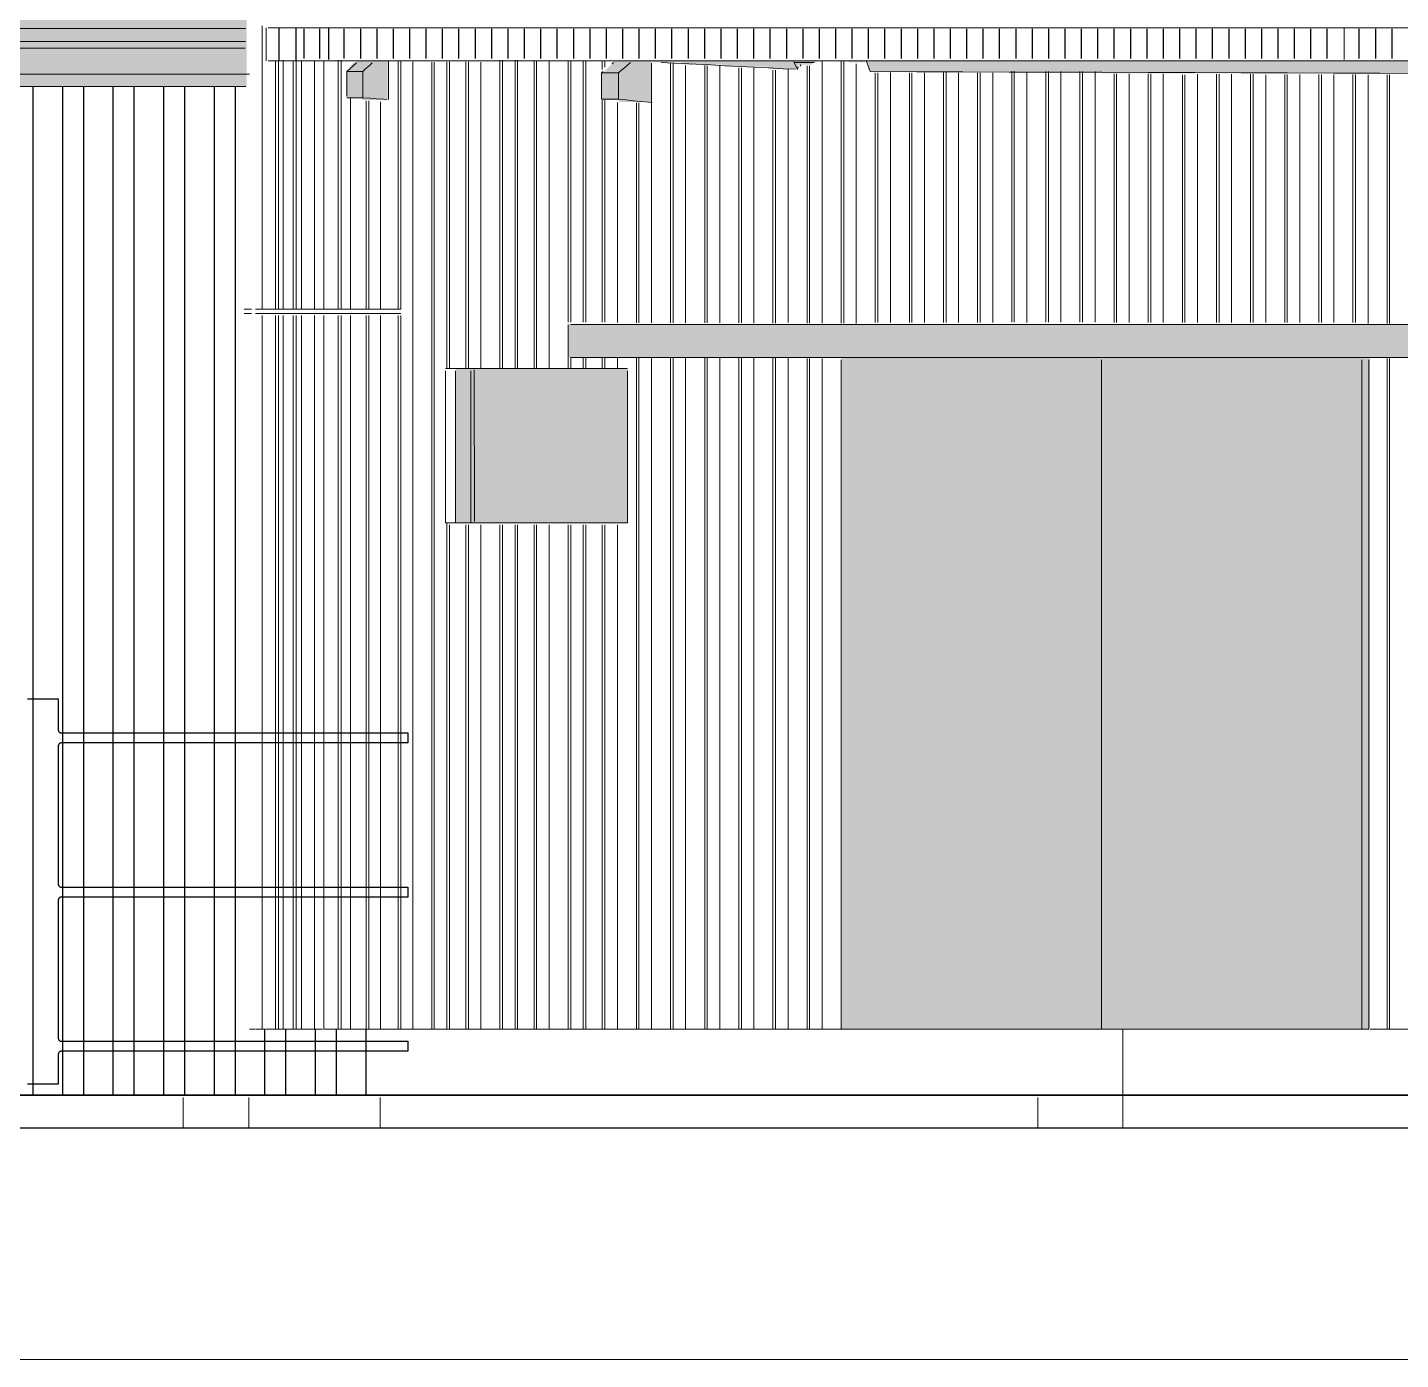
# Model space of a CAD drawing. Header units: millimetres. Extents: x 0 to 84100, y 0 to 59400.
# Drawn here: x 17048 to 23284, y 29193 to 35242 of the extents above; entities that cross this region are included whole.
import ezdxf

# ---------------------------------------------------------------- set-up
doc = ezdxf.new("R2010")
doc.units = ezdxf.units.MM
for name, color, linetype, lineweight in [('01_切断（構造・壁）', 7, 'Continuous', 35), ('09_立面の外形', 7, 'Continuous', 30), ('10_見えがかり', 7, 'Continuous', 13), ('12_見えがかり（ガラス）', 5, 'Continuous', 9), ('50_寸法', 3, 'Continuous', 9)]:
    doc.layers.add(name, color=color, linetype=linetype, lineweight=lineweight)

msp = doc.modelspace()

# ---------------------------------------------------------------- hatches: boundary and pattern name
at = {"layer": '10_見えがかり', "true_color": 0xe9dcc4}
for points in [[(18029.3, 35303.1), (18044.3, 35288.1), (18044.3, 35228.1), (18039.3, 35233.1), (12049.3, 35233.1), (12029.3, 35233.1), (12019.3, 35243.1), (12009.3, 35243.1), (12004.3, 35248.1), (12004.3, 35258.1), (12014.3, 35268.1), (12014.3, 35298.1), (12029.3, 35313.1), (18009.3, 35313.1), (18019.3, 35303.1)], [(18684.3, 35088.1), (18684.3, 34918.1), (18679.3, 34913.1), (18569.3, 34913.1), (18559.3, 34923.1), (18499.3, 34923.1), (18494.3, 34928.1), (18494.3, 35038.1), (18514.3, 35058.1), (18514.3, 35068.1), (18529.3, 35083.1), (18539.3, 35083.1), (18549.3, 35093.1), (18679.3, 35093.1)], [(19829.3, 35083.1), (19879.3, 35083.1), (19884.3, 35078.1), (19884.3, 34908.1), (19879.3, 34903.1), (19739.3, 34903.1), (19729.3, 34913.1), (19659.3, 34913.1), (19654.3, 34918.1), (19654.3, 35038.1), (19659.3, 35043.1), (19669.3, 35043.1), (19719.3, 35093.1), (19819.3, 35093.1)], [(20619.3, 35083.1), (20609.3, 35073.1), (20569.3, 35073.1), (20564.3, 35068.1), (20559.3, 35063.1), (20554.3, 35068.1), (20554.3, 35078.1), (20549.3, 35083.1), (20539.3, 35083.1), (20534.3, 35088.1), (20539.3, 35093.1), (20629.3, 35093.1), (20634.3, 35088.1), (20629.3, 35083.1)], [(20849.3, 35083.1), (20779.3, 35083.1), (20774.3, 35088.1), (20779.3, 35093.1), (20849.3, 35093.1), (20854.3, 35088.1)], [(24324.3, 33888.1), (24324.3, 33748.1), (24319.3, 33743.1), (19509.3, 33743.1), (19504.3, 33748.1), (19504.3, 33888.1), (19509.3, 33893.1), (24319.3, 33893.1)], [(21924.3, 33738.1), (21924.3, 30698.1), (21919.3, 30693.1), (20749.3, 30693.1), (20744.3, 30698.1), (20744.3, 33738.1), (20749.3, 33743.1), (21919.3, 33743.1)], [(23144.3, 33738.1), (23144.3, 30698.1), (23139.3, 30693.1), (21929.3, 30693.1), (21924.3, 30698.1), (21924.3, 33738.1), (21929.3, 33743.1), (23139.3, 33743.1)]]:
    msp.add_hatch(color=8, dxfattribs=at).paths.add_polyline_path(points)
at = {"layer": '10_見えがかり', "true_color": 0xbdbdbd}
for points in [[(20539.3, 35083.1), (20549.3, 35083.1), (20554.3, 35078.1), (20544.3, 35068.1), (20544.3, 35058.1), (20539.3, 35053.1), (20419.3, 35053.1), (20409.3, 35063.1), (20219.3, 35063.1), (20209.3, 35073.1), (20029.3, 35073.1), (20019.3, 35083.1), (19829.3, 35083.1), (19824.3, 35088.1), (19829.3, 35093.1), (20529.3, 35093.1)], [(23404.3, 35078.1), (23404.3, 35038.1), (23399.3, 35033.1), (21929.3, 35033.1), (21919.3, 35043.1), (20879.3, 35043.1), (20864.3, 35058.1), (20864.3, 35078.1), (20854.3, 35088.1), (20859.3, 35093.1), (23389.3, 35093.1)]]:
    msp.add_hatch(color=8, dxfattribs=at).paths.add_polyline_path(points)
at = {"layer": '12_見えがかり（ガラス）', "true_color": 0xdce9f2}
for points in [[(18044.3, 35228.1), (18044.3, 34978.1), (18039.3, 34973.1), (12769.3, 34973.1), (12759.3, 34983.1), (12749.3, 34983.1), (12739.3, 34993.1), (12729.3, 34993.1), (12719.3, 35003.1), (12709.3, 35003.1), (12689.3, 35023.1), (12679.3, 35023.1), (12669.3, 35033.1), (12659.3, 35033.1), (12649.3, 35043.1), (12639.3, 35043.1), (12629.3, 35053.1), (12619.3, 35053.1), (12609.3, 35063.1), (12599.3, 35063.1), (12589.3, 35073.1), (12579.3, 35073.1), (12569.3, 35083.1), (12559.3, 35083.1), (12549.3, 35093.1), (12539.3, 35093.1), (12529.3, 35103.1), (12519.3, 35103.1), (12509.3, 35113.1), (12499.3, 35113.1), (12489.3, 35123.1), (12329.3, 35123.1), (12324.3, 35118.1), (12324.3, 34988.1), (12319.3, 34983.1), (12309.3, 34983.1), (12289.3, 35003.1), (12279.3, 35003.1), (12269.3, 35013.1), (12259.3, 35013.1), (12239.3, 35033.1), (12229.3, 35033.1), (12219.3, 35043.1), (12209.3, 35043.1), (12199.3, 35053.1), (12189.3, 35053.1), (12169.3, 35073.1), (12159.3, 35073.1), (12149.3, 35083.1), (12139.3, 35083.1), (12119.3, 35103.1), (12109.3, 35103.1), (12099.3, 35113.1), (12089.3, 35113.1), (12069.3, 35133.1), (12059.3, 35133.1), (12049.3, 35143.1), (12039.3, 35143.1), (12029.3, 35153.1), (12019.3, 35153.1), (11999.3, 35173.1), (11989.3, 35173.1), (11984.3, 35178.1), (11984.3, 35228.1), (11989.3, 35233.1), (18039.3, 35233.1)], [(19769.3, 33693.1), (19774.3, 33688.1), (19774.3, 32998.1), (19769.3, 32993.1), (18999.3, 32993.1), (18994.3, 32998.1), (18994.3, 33688.1), (18999.3, 33693.1)]]:
    msp.add_hatch(color=8, dxfattribs=at).paths.add_polyline_path(points)

# ---------------------------------------------------------------- linework, layer by layer
at = {"layer": '01_切断（構造・壁）'}
msp.add_lwpolyline([(3834.3, 30393.1), (76265.7, 30393.1)], dxfattribs=at)
at = {"layer": '09_立面の外形'}
msp.add_lwpolyline([(69291.9, 30243.1), (12572.3, 30243.1)], dxfattribs=at)
at = {"layer": '09b_立面_大和張り'}
for points in [[(18304.7, 35101.1), (18304.7, 35235.1)], [(18375.6, 35101.1), (18375.6, 35235.1)], [(18487, 35101.1), (18487, 35235.1)], [(18561.4, 35101.1), (18561.4, 35235.1)], [(18635.8, 35101.1), (18635.8, 35235.1)], [(18710.2, 35101.1), (18710.2, 35235.1)], [(18784.6, 35101.1), (18784.6, 35235.1)], [(18859, 35101.1), (18859, 35235.1)], [(18933.4, 35101.1), (18933.4, 35235.1)], [(19007.8, 35101.1), (19007.8, 35235.1)], [(19082.2, 35101.1), (19082.2, 35235.1)], [(19156.6, 35101.1), (19156.6, 35235.1)], [(19231, 35101.1), (19231, 35235.1)], [(19305.4, 35101.1), (19305.4, 35235.1)], [(19379.8, 35101.1), (19379.8, 35235.1)], [(19454.3, 35101.1), (19454.3, 35235.1)], [(19528.7, 35101.1), (19528.7, 35235.1)], [(19603.1, 35101.1), (19603.1, 35235.1)], [(19677.5, 35101.1), (19677.5, 35235.1)], [(19751.9, 35101.1), (19751.9, 35235.1)], [(19826.3, 35101.1), (19826.3, 35235.1)], [(19900.7, 35101.1), (19900.7, 35235.1)], [(19975.1, 35101.1), (19975.1, 35235.1)], [(20049.5, 35101.1), (20049.5, 35235.1)], [(20123.9, 35101.1), (20123.9, 35235.1)], [(20198.3, 35101.1), (20198.3, 35235.1)], [(20272.7, 35101.1), (20272.7, 35235.1)], [(20347.1, 35101.1), (20347.1, 35235.1)], [(20421.5, 35101.1), (20421.5, 35235.1)], [(20495.9, 35101.1), (20495.9, 35235.1)], [(20570.3, 35101.1), (20570.3, 35235.1)], [(20644.7, 35101.1), (20644.7, 35235.1)], [(20719.1, 35101.1), (20719.1, 35235.1)], [(20793.5, 35101.1), (20793.5, 35235.1)], [(20867.9, 35101.1), (20867.9, 35235.1)], [(20942.3, 35101.1), (20942.3, 35235.1)], [(21016.7, 35101.1), (21016.7, 35235.1)], [(21091.1, 35101.1), (21091.1, 35235.1)], [(21165.5, 35101.1), (21165.5, 35235.1)], [(21239.9, 35101.1), (21239.9, 35235.1)], [(21314.3, 35101.1), (21314.3, 35235.1)], [(21388.7, 35101.1), (21388.7, 35235.1)], [(21463.1, 35101.1), (21463.1, 35235.1)], [(21537.5, 35101.1), (21537.5, 35235.1)], [(21611.9, 35101.1), (21611.9, 35235.1)], [(21686.3, 35101.1), (21686.3, 35235.1)], [(21760.7, 35101.1), (21760.7, 35235.1)], [(21835.1, 35101.1), (21835.1, 35235.1)], [(21909.5, 35101.1), (21909.5, 35235.1)], [(21983.9, 35101.1), (21983.9, 35235.1)], [(22058.3, 35101.1), (22058.3, 35235.1)], [(22132.8, 35101.1), (22132.8, 35235.1)], [(22207.2, 35101.1), (22207.2, 35235.1)], [(22281.6, 35101.1), (22281.6, 35235.1)], [(22356, 35101.1), (22356, 35235.1)], [(22430.4, 35101.1), (22430.4, 35235.1)], [(22504.8, 35101.1), (22504.8, 35235.1)], [(22579.2, 35101.1), (22579.2, 35235.1)], [(22653.6, 35101.1), (22653.6, 35235.1)], [(22728, 35101.1), (22728, 35235.1)], [(22802.4, 35101.1), (22802.4, 35235.1)], [(22876.8, 35101.1), (22876.8, 35235.1)], [(22951.2, 35101.1), (22951.2, 35235.1)], [(23096.1, 35101.1), (23096.1, 35235.1)], [(23171.2, 35101.1), (23171.2, 35235.1)], [(23246.2, 35101.1), (23246.2, 35235.1)]]:
    msp.add_lwpolyline(points, dxfattribs=at)
at = {"layer": '10_見えがかり'}
for points in [[(18113.7, 33963.1), (18113.7, 35248.9)], [(18131.9, 35240.3), (18131.9, 35215.3)], [(18131.9, 35240.3), (18131.9, 35227.8)], [(18189.5, 35240.3), (18141.5, 35240.3)], [(18189.5, 35240.3), (18198.1, 35240.3)], [(18189.5, 35240.3), (18189.5, 35215.3)], [(18189.5, 35240.3), (18189.5, 35227.8)], [(18266.4, 35240.3), (18190.6, 35240.3)], [(18199, 35240.3), (18190.6, 35240.3)], [(18190.6, 35240.3), (18190.6, 35227.8)], [(18266.4, 35240.3), (18274.8, 35240.3)], [(18266.4, 35240.3), (18266.4, 35227.8)], [(18414.9, 35240.3), (18268.2, 35240.3)], [(18276.2, 35240.3), (18268.2, 35240.3)], [(18268.2, 35240.3), (18268.2, 35227.8)], [(18274.8, 35240.3), (18283.1, 35240.3)], [(18276.2, 35240.3), (18284.3, 35240.3)], [(18414.9, 35240.3), (18423, 35240.3)], [(18414.9, 35240.3), (18414.9, 35227.8)], [(23027.5, 35240.1), (18416.3, 35240.3)], [(18424.1, 35240.3), (18416.3, 35240.3)], [(18416.3, 35240.3), (18416.3, 35215.3)], [(18416.3, 35240.3), (18416.3, 35227.8)], [(18424.1, 35240.3), (18432, 35240.3)], [(23027.5, 35240.1), (23035.3, 35240.1)], [(23027.5, 35240.1), (23027.5, 35215.1)], [(23027.5, 35240.1), (23027.5, 35227.6)], [(23528, 35240.3), (23027.7, 35240.1)], [(23035.5, 35240.1), (23027.7, 35240.1)], [(23027.7, 35240.1), (23027.7, 35215.1)], [(23027.7, 35240.1), (23027.7, 35227.6)], [(23035.3, 35240.1), (23043.2, 35240.1)], [(23035.5, 35240.1), (23043.3, 35240.1)], [(18131.9, 35215.3), (18131.9, 35227.8)], [(18131.9, 35202.8), (18131.9, 35215.3)], [(18131.9, 35190.3), (18131.9, 35202.8)], [(18131.9, 35177.8), (18131.9, 35190.3)], [(18131.9, 35165.3), (18131.9, 35177.8)], [(18189.5, 35215.3), (18189.5, 35227.8)], [(18189.5, 35202.8), (18189.5, 35215.3)], [(18189.5, 35190.3), (18189.5, 35202.8)], [(18189.5, 35177.8), (18189.5, 35190.3)], [(18189.5, 35165.3), (18189.5, 35177.8)], [(18190.6, 35215.3), (18190.6, 35227.8)], [(18190.6, 35202.8), (18190.6, 35215.3)], [(18190.6, 35190.3), (18190.6, 35202.8)], [(18190.6, 35177.8), (18190.6, 35190.3)], [(18190.6, 35165.3), (18190.6, 35177.8)], [(18266.4, 35215.3), (18266.4, 35227.8)], [(18266.4, 35202.8), (18266.4, 35215.3)], [(18266.4, 35190.3), (18266.4, 35202.8)], [(18266.4, 35177.8), (18266.4, 35190.3)], [(18266.4, 35165.3), (18266.4, 35177.8)], [(18268.2, 35215.3), (18268.2, 35227.8)], [(18268.2, 35202.8), (18268.2, 35215.3)], [(18268.2, 35190.3), (18268.2, 35202.8)], [(18268.2, 35177.8), (18268.2, 35190.3)], [(18268.2, 35165.3), (18268.2, 35177.8)], [(18414.9, 35215.3), (18414.9, 35227.8)], [(18414.9, 35202.8), (18414.9, 35215.3)], [(18414.9, 35190.3), (18414.9, 35202.8)], [(18414.9, 35177.8), (18414.9, 35190.3)], [(18414.9, 35165.3), (18414.9, 35177.8)], [(18416.3, 35215.3), (18416.3, 35227.8)], [(18416.3, 35202.8), (18416.3, 35215.3)], [(18416.3, 35190.3), (18416.3, 35202.8)], [(18416.3, 35177.8), (18416.3, 35190.3)], [(18416.3, 35165.3), (18416.3, 35177.8)], [(23027.5, 35215.1), (23027.5, 35227.6)], [(23027.5, 35202.6), (23027.5, 35215.1)], [(23027.5, 35190.1), (23027.5, 35202.6)], [(23027.5, 35177.6), (23027.5, 35190.1)], [(23027.5, 35165.1), (23027.5, 35177.6)], [(23027.7, 35215.1), (23027.7, 35227.6)], [(23027.7, 35202.6), (23027.7, 35215.1)], [(23027.7, 35190.1), (23027.7, 35202.6)], [(23027.7, 35177.6), (23027.7, 35190.1)], [(23027.7, 35165.1), (23027.7, 35177.6)], [(18131.9, 35152.8), (18131.9, 35165.3)], [(18131.9, 35140.3), (18131.9, 35152.8)], [(18131.9, 35127.8), (18131.9, 35140.3)], [(18131.9, 35115.3), (18131.9, 35127.8)], [(18131.9, 35102.8), (18131.9, 35115.3)], [(18189.5, 35152.8), (18189.5, 35165.3)], [(18189.5, 35140.3), (18189.5, 35152.8)], [(18189.5, 35127.8), (18189.5, 35140.3)], [(18189.5, 35115.3), (18189.5, 35127.8)], [(18189.5, 35102.8), (18189.5, 35115.3)], [(18190.6, 35152.8), (18190.6, 35165.3)], [(18190.6, 35140.3), (18190.6, 35152.8)], [(18190.6, 35127.8), (18190.6, 35140.3)], [(18190.6, 35115.3), (18190.6, 35127.8)], [(18190.6, 35102.8), (18190.6, 35115.3)], [(18266.4, 35152.8), (18266.4, 35165.3)], [(18266.4, 35140.3), (18266.4, 35152.8)], [(18266.4, 35127.8), (18266.4, 35140.3)], [(18266.4, 35115.3), (18266.4, 35127.8)], [(18266.4, 35102.8), (18266.4, 35115.3)], [(18268.2, 35152.8), (18268.2, 35165.3)], [(18268.2, 35140.3), (18268.2, 35152.8)], [(18268.2, 35127.8), (18268.2, 35140.3)], [(18268.2, 35115.3), (18268.2, 35127.8)], [(18268.2, 35102.8), (18268.2, 35115.3)], [(18414.9, 35152.8), (18414.9, 35165.3)], [(18414.9, 35140.3), (18414.9, 35152.8)], [(18414.9, 35127.8), (18414.9, 35140.3)], [(18414.9, 35115.3), (18414.9, 35127.8)], [(18414.9, 35102.8), (18414.9, 35115.3)], [(18416.3, 35152.8), (18416.3, 35165.3)], [(18416.3, 35140.3), (18416.3, 35152.8)], [(18416.3, 35127.8), (18416.3, 35140.3)], [(18416.3, 35115.3), (18416.3, 35127.8)], [(18416.3, 35102.8), (18416.3, 35115.3)], [(23027.5, 35152.6), (23027.5, 35165.1)], [(23027.5, 35140.1), (23027.5, 35152.6)], [(23027.5, 35127.6), (23027.5, 35140.1)], [(23027.5, 35115.1), (23027.5, 35127.6)], [(23027.5, 35102.6), (23027.5, 35115.1)], [(23027.7, 35152.6), (23027.7, 35165.1)], [(23027.7, 35140.1), (23027.7, 35152.6)], [(23027.7, 35127.6), (23027.7, 35140.1)], [(23027.7, 35115.1), (23027.7, 35127.6)], [(23027.7, 35102.6), (23027.7, 35115.1)], [(18131.9, 35090.3), (18131.9, 35102.8)], [(18189.5, 35090.3), (18141.5, 35090.3)], [(18174.3, 33963.1), (18174.3, 35092)], [(18188.9, 35092), (18188.9, 33963.1)], [(18189.5, 35090.3), (18189.5, 35102.8)], [(18198.1, 35090.3), (18189.5, 35090.3)], [(18190.6, 35090.3), (18190.6, 35102.8)], [(18199, 35090.3), (18190.6, 35090.3)], [(18266.4, 35090.3), (18190.6, 35090.3)], [(18209.7, 33963.1), (18209.7, 35092.7)], [(18255, 33963.1), (18255, 35087)], [(18266.4, 35090.3), (18266.4, 35102.8)], [(18274.8, 35090.3), (18266.4, 35090.3)], [(18268.2, 35090.3), (18268.2, 35102.8)], [(18276.2, 35090.3), (18268.2, 35090.3)], [(18414.9, 35090.3), (18268.2, 35090.3)], [(18269.1, 35087), (18269.1, 33963.1)], [(18283.1, 35090.3), (18274.8, 35090.3)], [(18284.3, 35090.3), (18276.2, 35090.3)], [(18293.3, 33963.1), (18293.3, 35089.6)], [(18351.2, 33963.1), (18351.2, 35092.1)], [(18393.6, 33963.1), (18393.6, 35091.7)], [(18414.9, 35096.6), (18414.9, 35102.8)], [(18423, 35090.3), (18414.9, 35090.3)], [(18416.3, 35096.6), (18416.3, 35102.8)], [(18424.1, 35090.3), (18416.3, 35090.3)], [(23027.5, 35090.1), (18416.3, 35090.3)], [(18432, 35090.3), (18424.1, 35090.3)], [(18459.8, 33963.1), (18459.8, 35092.5)], [(18472.9, 35092.5), (18472.9, 33963.1)], [(18513.3, 35055.2), (18499.1, 35042.2)], [(18527.5, 35068.2), (18513.3, 35055.2)], [(18541.7, 35081.1), (18527.5, 35068.2)], [(18585.3, 35055.2), (18571.2, 35042.2)], [(18599.5, 35068.2), (18585.3, 35055.2)], [(18613.7, 35081.1), (18599.5, 35068.2)], [(18688.4, 35088), (18688.4, 34913.9)], [(18731.8, 33963.1), (18731.8, 35088.1)], [(18743.8, 33963.1), (18743.8, 35088.1)], [(18797.6, 30693.1), (18797.6, 35085.2)], [(18884, 30693.1), (18884, 35084.9)], [(18895.6, 35084.9), (18895.6, 30693.1)], [(18952.6, 33693.1), (18952.6, 35085.6)], [(18964.1, 33693.1), (18964.1, 35085.6)], [(19039, 33693.1), (19039, 35085.2)], [(19050.5, 35085.2), (19050.5, 33693.1)], [(19107.5, 33693.1), (19107.5, 35084.8)], [(19193.9, 33693.1), (19193.9, 35093)], [(19205.4, 35093), (19205.4, 33693.1)], [(19262.5, 33693.1), (19262.5, 35092.8)], [(19274, 33693.1), (19274, 35092.8)], [(19348.9, 33693.1), (19348.9, 35092.4)], [(19360.4, 35092.4), (19360.4, 33693.1)], [(19417.4, 33693.1), (19417.4, 35092.2)], [(19503.8, 33903), (19503.8, 35091.9)], [(19515.3, 35091.9), (19515.3, 33903)], [(19572.4, 33902.9), (19572.4, 35091.6)], [(19583.9, 33902.9), (19583.9, 35091.6)], [(19658.7, 35051.4), (19658.7, 35091.3)], [(19670.3, 35091.3), (19670.3, 35061.4)], [(19709.6, 35082.1), (19702.8, 35076.3)], [(19745.4, 35047.4), (19731.8, 35035.8)], [(19759.1, 35058.9), (19745.4, 35047.4)], [(19772.7, 35070.5), (19759.1, 35058.9)], [(19786.4, 35082.1), (19772.7, 35070.5)], [(19882.3, 33901), (19882.3, 35080.2)], [(19953.7, 35081.6), (19925.6, 35083.1)], [(20019.4, 35078.3), (19953.7, 35081.6)], [(19968.6, 33900.7), (19968.6, 35079.8)], [(19980.2, 35079.8), (19980.2, 33900.7)], [(20085.1, 35074.9), (20019.4, 35078.3)], [(20037.2, 33900.5), (20037.2, 35069.5)], [(20150.8, 35071.5), (20085.1, 35074.9)], [(20123.6, 33900.2), (20123.6, 35069.2)], [(20135.1, 35069.2), (20135.1, 33900.2)], [(20216.5, 35068.1), (20150.8, 35071.5)], [(20192.1, 33900.3), (20192.1, 35069.2)], [(20282.2, 35064.7), (20216.5, 35068.1)], [(20278.5, 33899.8), (20278.5, 35058.6)], [(20347.9, 35061.4), (20282.2, 35064.7)], [(20290.1, 35058.6), (20290.1, 33899.8)], [(20347.1, 33899.6), (20347.1, 35058.3)], [(20413.6, 35058), (20347.9, 35061.4)], [(20479.3, 35054.6), (20413.6, 35058)], [(20433.5, 33899.3), (20433.5, 35047.9)], [(20445, 35047.9), (20445, 33899.3)], [(20535.6, 35051.7), (20479.3, 35054.6)], [(20502, 33902.5), (20502, 35052.3)], [(20528.8, 35085.4), (20545, 35051.2)], [(20620.8, 35082.5), (20531.2, 35082.5)], [(20545.6, 35054), (20545, 35051.2)], [(20546.2, 35056.7), (20545.6, 35054)], [(20546.8, 35059.4), (20546.2, 35056.7)], [(20547.4, 35062.2), (20546.8, 35059.4)], [(20548, 35064.9), (20547.4, 35062.2)], [(20559.2, 35066.7), (20557.6, 35074.3)], [(20588.4, 33898.8), (20588.4, 35067.3)], [(20599.9, 35067.3), (20599.9, 33898.8)], [(20657, 33898.6), (20657, 35087)], [(20743.4, 33898.4), (20743.4, 35086.6)], [(20754.9, 35086.6), (20754.9, 33898.4)], [(20811.9, 35076.4), (20811.9, 33898.2)], [(20858.5, 35086.6), (20875.5, 35041.7)], [(23027.5, 35096.3), (23027.5, 35102.6)], [(23035.3, 35090.1), (23027.5, 35090.1)], [(23027.7, 35096.3), (23027.7, 35102.6)], [(23528, 35090.3), (23027.7, 35090.1)], [(23035.6, 35090.1), (23027.7, 35090.1)], [(23043.2, 35090.1), (23035.3, 35090.1)], [(23043.4, 35090.1), (23035.6, 35090.1)], [(18056.3, 35029.1), (12634, 35029.1)], [(18499.1, 35042.2), (18571.2, 35042.2)], [(18499.1, 35042.2), (18499.1, 35027.2)], [(18499.1, 35027.2), (18499.1, 35012.2)], [(18499.1, 35012.2), (18499.1, 34997.2)], [(18499.1, 34997.2), (18499.1, 34982.2)], [(18499.1, 34982.2), (18499.1, 34967.2)], [(18571.2, 35042.2), (18571.2, 35027.2)], [(18571.2, 35027.2), (18571.2, 35012.2)], [(18571.2, 35012.2), (18571.2, 34997.2)], [(18571.2, 34997.2), (18571.2, 34982.2)], [(18571.2, 34982.2), (18571.2, 34967.2)], [(19661.8, 35041.6), (19655, 35035.8)], [(19655, 35035.8), (19731.8, 35035.8)], [(19655, 35035.8), (19655, 35020.8)], [(19655, 35020.8), (19655, 35005.8)], [(19655, 35005.8), (19655, 34990.8)], [(19655, 34990.8), (19655, 34975.8)], [(19731.8, 35035.8), (19731.8, 35020.8)], [(19731.8, 35020.8), (19731.8, 35005.8)], [(19731.8, 35005.8), (19731.8, 34990.8)], [(19731.8, 34990.8), (19731.8, 34975.8)], [(21086, 35041), (20875.5, 35041.7)], [(20898.3, 33902), (20898.3, 35036)], [(20909.8, 35036), (20909.8, 33902)], [(20966.9, 33902.1), (20966.9, 35036.8)], [(21053.2, 33902.1), (21053.2, 35036.4)], [(21064.8, 35036.4), (21064.8, 33902.1)], [(21296.5, 35040.2), (21086, 35041)], [(21121.8, 35036.2), (21121.8, 33902.1)], [(21208.2, 33902.4), (21208.2, 35038.3)], [(21219.7, 33902.4), (21219.7, 35038.3)], [(21276.7, 33902), (21276.7, 35035.7)], [(21506.9, 35039.5), (21296.5, 35040.2)], [(21363.1, 33901.9), (21363.1, 35035.4)], [(21374.7, 35035.4), (21374.7, 33901.9)], [(21431.7, 33901.9), (21431.7, 35035.1)], [(21717.4, 35038.8), (21506.9, 35039.5)], [(21518.1, 33903.1), (21518.1, 35042.9)], [(21529.6, 35042.9), (21529.6, 33903.1)], [(21586.6, 33902.3), (21586.6, 35038.1)], [(21673, 33903), (21673, 35042.3)], [(21684.5, 35042.3), (21684.5, 33903)], [(21927.8, 35038.1), (21717.4, 35038.8)], [(21741.6, 33903), (21741.6, 35042.1)], [(21828, 33902.9), (21828, 35041.8)], [(21839.5, 35041.8), (21839.5, 33902.9)], [(21896.5, 33902.9), (21896.5, 35041.5)], [(22138.3, 35037.4), (21927.8, 35038.1)], [(21982.9, 33902.8), (21982.9, 35031.2)], [(21994.4, 35031.2), (21994.4, 33902.8)], [(22051.5, 33902.8), (22051.5, 35031)], [(22137.8, 33902.8), (22137.8, 35030.7)], [(22348.8, 35036.7), (22138.3, 35037.4)], [(22149.4, 35030.7), (22149.4, 33902.8)], [(22206.4, 35030.5), (22206.4, 33902.7)], [(22292.8, 33902.1), (22292.8, 35026.6)], [(22304.3, 33902.1), (22304.3, 35026.6)], [(22559.2, 35036), (22348.8, 35036.7)], [(22361.4, 33902.6), (22361.4, 35029.9)], [(22447.7, 33902.6), (22447.7, 35029.6)], [(22459.3, 35029.6), (22459.3, 33902.6)], [(22516.3, 33902.5), (22516.3, 35029.4)], [(22769.7, 35035.3), (22559.2, 35036)], [(22602.7, 33902.5), (22602.7, 35029.1)], [(22614.2, 35029.1), (22614.2, 33902.5)], [(22671.2, 33902), (22671.2, 35025.9)], [(22757.6, 33902.4), (22757.6, 35028.5)], [(22769.2, 35028.5), (22769.2, 33902.4)], [(22980.1, 35034.6), (22769.7, 35035.3)], [(22826.2, 33902.4), (22826.2, 35028.3)], [(22912.6, 33902.3), (22912.6, 35028)], [(22924.1, 35028), (22924.1, 33902.3)], [(23190.6, 35033.8), (22980.1, 35034.6)], [(22981.1, 35027.7), (22981.1, 33902.3)], [(23067.5, 33902.4), (23067.5, 35028.4)], [(23079, 33902.4), (23079, 35028.4)], [(23136.1, 33898.1), (23136.1, 35026.3)], [(23401.1, 35033.1), (23190.6, 35033.8)], [(23222.5, 33897.8), (23222.5, 35025.9)], [(23234, 35025.9), (23234, 33897.8)], [(18034.7, 34974.1), (15649, 34974.1)], [(17206.6, 34974.1), (17072.5, 34974.1)], [(17072.5, 34974.1), (17072.5, 30393.1)], [(17072.5, 34974.1), (17074.3, 34974.1)], [(17208.3, 34974.1), (17074.3, 34974.1)], [(17074.3, 30393.1), (17074.3, 34974.1)], [(17206.6, 34974.1), (17208.3, 34974.1)], [(17206.6, 34974.1), (17206.6, 30393.1)], [(17208.3, 34974.1), (17208.3, 30393.1)], [(17436.2, 34974.1), (17302.1, 34974.1)], [(17302.1, 34974.1), (17302.1, 30393.1)], [(17302.1, 34974.1), (17303.8, 34974.1)], [(17437.9, 34974.1), (17303.8, 34974.1)], [(17303.8, 30393.1), (17303.8, 34974.1)], [(17436.2, 34974.1), (17437.9, 34974.1)], [(17436.2, 34974.1), (17436.2, 30393.1)], [(17437.9, 34974.1), (17437.9, 30393.1)], [(17665.7, 34974.1), (17531.7, 34974.1)], [(17531.7, 34974.1), (17531.7, 30393.1)], [(17531.7, 34974.1), (17533.4, 34974.1)], [(17667.5, 34974.1), (17533.4, 34974.1)], [(17533.4, 30393.1), (17533.4, 34974.1)], [(17665.7, 34974.1), (17667.5, 34974.1)], [(17665.7, 34974.1), (17665.7, 30393.1)], [(17667.5, 34974.1), (17667.5, 30393.1)], [(17895.3, 34974.1), (17761.2, 34974.1)], [(17761.2, 34974.1), (17761.2, 30393.1)], [(17761.2, 34974.1), (17763, 34974.1)], [(17897.1, 34974.1), (17763, 34974.1)], [(17763, 30393.1), (17763, 34974.1)], [(17895.3, 34974.1), (17897.1, 34974.1)], [(17895.3, 34974.1), (17895.3, 30393.1)], [(17897.1, 34974.1), (17897.1, 30393.1)], [(18038.7, 34974.1), (17990.8, 34974.1)], [(17990.8, 34974.1), (17990.8, 30393.1)], [(17990.8, 34974.1), (17992.6, 34974.1)], [(18040.5, 34974.1), (17992.6, 34974.1)], [(17992.6, 30393.1), (17992.6, 34974.1)], [(18499.1, 34967.2), (18499.1, 34952.2)], [(18499.1, 34952.2), (18499.1, 34937.2)], [(18499.1, 34937.2), (18499.1, 34929.7)], [(18499.1, 34922.2), (18571.2, 34922.2)], [(18499.1, 34922.2), (18506.9, 34921.7)], [(18514.7, 33963.1), (18514.7, 34921.2)], [(18571.2, 34967.2), (18571.2, 34952.2)], [(18571.2, 34952.2), (18571.2, 34937.2)], [(18571.2, 34937.2), (18571.2, 34922.2)], [(18571.2, 34922.2), (18602.5, 34920.2)], [(18602.5, 34920.2), (18633.9, 34918.2)], [(19655, 34975.8), (19655, 34960.8)], [(19655, 34960.8), (19655, 34945.8)], [(19655, 34945.8), (19655, 34930.8)], [(19655, 34930.8), (19655, 34915.8)], [(19731.8, 34975.8), (19731.8, 34960.8)], [(19731.8, 34960.8), (19731.8, 34945.8)], [(19731.8, 34945.8), (19731.8, 34930.8)], [(19731.8, 34930.8), (19731.8, 34915.8)], [(18586.3, 33963.1), (18586.3, 34908.5)], [(18599, 34908.5), (18599, 33963.1)], [(18633.9, 34918.2), (18665.3, 34916.1)], [(18650.7, 34904), (18650.7, 33963.1)], [(18665.3, 34916.1), (18681, 34915.1)], [(19655, 34915.8), (19731.8, 34915.8)], [(19655, 34915.8), (19663.5, 34914.9)], [(19658.7, 33902.9), (19658.7, 34911.5)], [(19670.3, 34911.5), (19670.3, 33902.9)], [(19727.3, 34901.3), (19727.3, 33902.8)], [(19731.8, 34915.8), (19765.8, 34912.4)], [(19765.8, 34912.4), (19799.9, 34908.9)], [(19799.9, 34908.9), (19833.9, 34905.5)], [(19813.7, 33900.9), (19813.7, 34900.1)], [(19825.2, 33900.9), (19825.2, 34900.1)], [(19833.9, 34905.5), (19867.9, 34902.1)], [(19867.9, 34902.1), (19884.9, 34900.3)], [(18039.2, 33963.1), (18032.7, 33963.1)], [(18039.2, 33943.1), (18032.7, 33943.1)], [(18065.8, 33963.1), (18039.2, 33963.1)], [(18065.8, 33943.1), (18039.2, 33943.1)], [(18159, 33963.1), (18083.6, 33963.1)], [(18159, 33943.1), (18083.6, 33943.1)], [(18113.7, 30693.1), (18113.7, 33933.1)], [(18159, 33963.1), (18264.6, 33963.1)], [(18264.6, 33943.1), (18159, 33943.1)], [(18174.3, 30693.1), (18174.3, 33933.1)], [(18188.9, 33933.1), (18188.9, 30693.1)], [(18209.7, 30693.1), (18209.7, 33933.1)], [(18255, 30693.1), (18255, 33933.1)], [(18399.5, 33963.1), (18264.6, 33963.1)], [(18399.5, 33943.1), (18264.6, 33943.1)], [(18269.1, 33933.1), (18269.1, 30693.1)], [(18293.3, 33963.1), (18303, 33963.1)], [(18303, 33943.1), (18293.3, 33943.1)], [(18293.3, 30693.1), (18293.3, 33933.1)], [(18351.2, 30693.1), (18351.2, 33933.1)], [(18393.6, 33963.1), (18459.8, 33963.1)], [(18459.8, 33943.1), (18393.6, 33943.1)], [(18393.6, 30693.1), (18393.6, 33933.1)], [(18509.3, 33963.1), (18399.5, 33963.1)], [(18509.3, 33943.1), (18399.5, 33943.1)], [(18459.8, 30693.1), (18459.8, 33933.1)], [(18472.9, 33933.1), (18472.9, 30693.1)], [(18744.3, 33963.1), (18509.3, 33963.1)], [(18744.3, 33943.1), (18509.3, 33943.1)], [(18514.7, 30693.1), (18514.7, 33933.1)], [(18523.6, 33963.1), (18586.3, 33963.1)], [(18586.3, 33943.1), (18523.6, 33943.1)], [(18563.2, 33963.1), (18599, 33963.1)], [(18599, 33943.1), (18563.2, 33943.1)], [(18586.3, 33963.1), (18599, 33963.1)], [(18586.3, 33943.1), (18599, 33943.1)], [(18586.3, 30693.1), (18586.3, 33933.1)], [(18685.6, 33963.1), (18587.9, 33963.1)], [(18587.9, 33943.1), (18685.6, 33943.1)], [(18599, 33933.1), (18599, 30693.1)], [(18650.7, 33963.1), (18731.8, 33963.1)], [(18650.7, 33963.1), (18662.7, 33963.1)], [(18731.8, 33943.1), (18650.7, 33943.1)], [(18650.7, 33943.1), (18662.7, 33943.1)], [(18650.7, 30693.1), (18650.7, 33933.1)], [(18743.8, 33963.1), (18662.7, 33963.1)], [(18743.8, 33943.1), (18662.7, 33943.1)], [(18731.8, 33963.1), (18743.8, 33963.1)], [(18731.8, 33943.1), (18743.8, 33943.1)], [(18731.8, 30693.1), (18731.8, 33933.1)], [(18744.3, 33963.1), (18734.5, 33963.1)], [(18734.5, 33943.1), (18744.3, 33943.1)], [(18743.8, 33933.1), (18743.8, 30693.1)], [(19503.6, 33743.1), (19503.6, 33893.1)], [(19513.6, 33893.1), (24233.4, 33893.1)], [(19503.8, 33693.1), (19503.8, 33743.1)], [(19513.6, 33743.1), (24233.4, 33743.1)], [(19515.3, 33743.1), (19515.3, 33693.1)], [(19572.4, 33693.1), (19572.4, 33743.1)], [(19583.9, 33693.1), (19583.9, 33743.1)], [(19658.7, 33693.1), (19658.7, 33743.1)], [(19670.3, 33743.1), (19670.3, 33693.1)], [(19727.3, 33743.1), (19727.3, 33693.1)], [(19813.7, 30693.1), (19813.7, 33741)], [(19825.2, 30693.1), (19825.2, 33741)], [(19882.3, 30693.1), (19882.3, 33741.1)], [(19968.6, 30693.1), (19968.6, 33740.8)], [(19980.2, 33740.8), (19980.2, 30693.1)], [(20037.2, 30693.1), (20037.2, 33740.6)], [(20123.6, 30693.1), (20123.6, 33740.4)], [(20135.1, 33740.4), (20135.1, 30693.1)], [(20192.1, 30693.1), (20192.1, 33740.4)], [(20278.5, 30693.1), (20278.5, 33739.9)], [(20290.1, 33739.9), (20290.1, 30693.1)], [(20347.1, 30693.1), (20347.1, 33739.8)], [(20433.5, 30693.1), (20433.5, 33739.5)], [(20445, 33739.5), (20445, 30693.1)], [(20502, 30693.1), (20502, 33742.5)], [(20588.4, 30693.1), (20588.4, 33739.1)], [(20599.9, 33739.1), (20599.9, 30693.1)], [(20657, 30693.1), (20657, 33738.9)], [(23222.5, 30693.1), (23222.5, 33738.1)], [(23234, 33738.1), (23234, 30693.1)], [(19764.5, 33693.1), (18946.2, 33693.1)], [(18946.2, 32993.1), (18946.2, 33683.1)], [(18952.6, 33693.1), (19039, 33693.1)], [(18952.6, 33693.1), (18964.1, 33693.1)], [(18964.1, 33693.1), (19050.5, 33693.1)], [(19039, 33693.1), (19050.5, 33693.1)], [(19061.5, 33683.1), (19061.5, 32993.1)], [(19078, 32998), (19077.1, 33687.3)], [(19107.5, 33693.1), (19193.9, 33693.1)], [(19107.5, 33693.1), (19119.1, 33693.1)], [(19119.1, 33693.1), (19205.4, 33693.1)], [(19193.9, 33693.1), (19205.4, 33693.1)], [(19262.5, 33693.1), (19348.9, 33693.1)], [(19262.5, 33693.1), (19274, 33693.1)], [(19274, 33693.1), (19360.4, 33693.1)], [(19348.9, 33693.1), (19360.4, 33693.1)], [(19417.4, 33693.1), (19503.8, 33693.1)], [(19417.4, 33693.1), (19429, 33693.1)], [(19429, 33693.1), (19515.3, 33693.1)], [(19503.8, 33693.1), (19515.3, 33693.1)], [(19572.4, 33693.1), (19658.7, 33693.1)], [(19572.4, 33693.1), (19583.9, 33693.1)], [(19583.9, 33693.1), (19670.3, 33693.1)], [(19658.7, 33693.1), (19670.3, 33693.1)], [(19727.3, 33693.1), (19738.8, 33693.1)], [(19727.3, 33693.1), (19772.9, 33693.1)], [(19738.8, 33693.1), (19766.2, 33693.1)], [(19772.9, 33683.1), (19772.9, 32993.1)], [(20743.7, 30693.1), (20743.7, 33733.1)], [(21926.2, 30693.1), (21926.2, 33733.1)], [(21926.2, 30693.1), (21926.2, 33733.1)], [(23108.6, 30693.1), (23108.6, 33733.1)], [(23139.4, 30693.1), (23139.4, 33733.1)], [(19764.5, 32993.1), (18946.2, 32993.1)], [(19039, 32993.1), (18952.6, 32993.1)], [(18952.6, 32993.1), (18952.6, 30693.1)], [(18952.6, 32993.1), (18964.1, 32993.1)], [(19050.5, 32993.1), (18964.1, 32993.1)], [(19039, 32993.1), (19050.5, 32993.1)], [(19193.9, 32993.1), (19107.5, 32993.1)], [(19107.5, 32993.1), (19119.1, 32993.1)], [(19205.4, 32993.1), (19119.1, 32993.1)], [(19193.9, 32993.1), (19205.4, 32993.1)], [(19348.9, 32993.1), (19262.5, 32993.1)], [(19262.5, 32993.1), (19274, 32993.1)], [(19360.4, 32993.1), (19274, 32993.1)], [(19348.9, 32993.1), (19360.4, 32993.1)], [(19503.8, 32993.1), (19417.4, 32993.1)], [(19417.4, 32993.1), (19429, 32993.1)], [(19515.3, 32993.1), (19429, 32993.1)], [(19503.8, 32993.1), (19515.3, 32993.1)], [(19658.7, 32993.1), (19572.4, 32993.1)], [(19572.4, 32993.1), (19583.9, 32993.1)], [(19670.3, 32993.1), (19583.9, 32993.1)], [(19658.7, 32993.1), (19670.3, 32993.1)], [(19772.9, 32993.1), (19727.3, 32993.1)], [(19727.3, 32993.1), (19738.8, 32993.1)], [(19766.2, 32993.1), (19738.8, 32993.1)], [(18964.1, 30693.1), (18964.1, 32983.1)], [(19039, 32983.1), (19039, 30693.1)], [(19050.5, 32983.1), (19050.5, 30693.1)], [(19107.5, 32983.1), (19107.5, 30693.1)], [(19193.9, 32983.1), (19193.9, 30693.1)], [(19205.4, 32983.1), (19205.4, 30693.1)], [(19262.5, 32983.1), (19262.5, 30693.1)], [(19274, 30693.1), (19274, 32983.1)], [(19348.9, 32983.1), (19348.9, 30693.1)], [(19360.4, 32983.1), (19360.4, 30693.1)], [(19417.4, 32983.1), (19417.4, 30693.1)], [(19503.8, 32983.1), (19503.8, 30693.1)], [(19515.3, 32983.1), (19515.3, 30693.1)], [(19572.4, 32983.1), (19572.4, 30693.1)], [(19583.9, 30693.1), (19583.9, 32983.1)], [(19658.7, 32983.1), (19658.7, 30693.1)], [(19670.3, 32983.1), (19670.3, 30693.1)], [(19727.3, 32983.1), (19727.3, 30693.1)], [(18056.9, 30693.1), (18075.9, 30693.1)], [(18056.9, 30693.1), (18064.3, 30693.1)], [(18075.9, 30693.1), (18083.4, 30693.1)], [(18087.4, 30693.1), (18113.7, 30693.1)], [(18113.7, 30693.1), (18128.4, 30693.1)], [(18124.9, 30692.6), (18124.9, 30393.1)], [(18126.6, 30692.6), (18126.6, 30393.1)], [(18132.7, 30693.1), (18142, 30693.1)], [(18141.9, 30693.1), (18174.3, 30693.1)], [(18174.3, 30693.1), (18188.9, 30693.1)], [(18207.7, 30693.1), (18188.7, 30693.1)], [(18209.7, 30693.1), (18255, 30693.1)], [(18209.7, 30693.1), (18216.7, 30693.1)], [(18220.4, 30692.6), (18220.4, 30393.1)], [(18222.1, 30393.1), (18222.1, 30692.6)], [(18255, 30693.1), (18269.1, 30693.1)], [(18260.1, 30693.1), (18269.1, 30693.1)], [(18293.3, 30693.1), (18264.8, 30693.1)], [(18321.9, 30693.1), (18293.3, 30693.1)], [(18293.3, 30693.1), (18351.2, 30693.1)], [(18293.3, 30693.1), (18300.1, 30693.1)], [(18351.2, 30693.1), (18364.8, 30693.1)], [(18354.5, 30692.6), (18354.5, 30393.1)], [(18355.1, 30693.1), (18364.8, 30693.1)], [(18356.2, 30692.6), (18356.2, 30393.1)], [(18388.6, 30693.1), (18360, 30693.1)], [(18393.6, 30693.1), (18459.8, 30693.1)], [(18393.6, 30693.1), (18400.1, 30693.1)], [(18450, 30692.6), (18450, 30393.1)], [(18451.7, 30393.1), (18451.7, 30692.6)], [(18454, 30693.1), (18472.9, 30693.1)], [(18459.8, 30693.1), (18472.9, 30693.1)], [(18559.4, 30693.1), (18464.7, 30693.1)], [(18514.7, 30693.1), (18586.3, 30693.1)], [(18514.7, 30693.1), (18521, 30693.1)], [(18554.3, 30693.1), (18599, 30693.1)], [(18584, 30692.6), (18584, 30393.1)], [(18585.8, 30692.6), (18585.8, 30393.1)], [(18586.3, 30693.1), (18599, 30693.1)], [(18774.9, 30693.1), (18587.9, 30693.1)], [(18650.7, 30693.1), (18731.8, 30693.1)], [(18650.7, 30693.1), (18662.7, 30693.1)], [(18662.7, 30693.1), (18743.8, 30693.1)], [(18731.8, 30693.1), (18743.8, 30693.1)], [(20738.5, 30693.1), (18774.9, 30693.1)], [(18797.6, 30693.1), (18884, 30693.1)], [(18797.6, 30693.1), (18809.2, 30693.1)], [(18809.2, 30693.1), (18895.6, 30693.1)], [(18884, 30693.1), (18895.6, 30693.1)], [(18952.6, 30693.1), (18964.1, 30693.1)], [(18952.6, 30693.1), (19039, 30693.1)], [(18964.1, 30693.1), (19050.5, 30693.1)], [(19039, 30693.1), (19050.5, 30693.1)], [(19107.5, 30693.1), (19119.1, 30693.1)], [(19107.5, 30693.1), (19193.9, 30693.1)], [(19119.1, 30693.1), (19205.4, 30693.1)], [(19193.9, 30693.1), (19205.4, 30693.1)], [(19262.5, 30693.1), (19274, 30693.1)], [(19262.5, 30693.1), (19348.9, 30693.1)], [(19274, 30693.1), (19360.4, 30693.1)], [(19348.9, 30693.1), (19360.4, 30693.1)], [(19417.4, 30693.1), (19429, 30693.1)], [(19417.4, 30693.1), (19503.8, 30693.1)], [(19429, 30693.1), (19515.3, 30693.1)], [(19503.8, 30693.1), (19515.3, 30693.1)], [(19572.4, 30693.1), (19583.9, 30693.1)], [(19572.4, 30693.1), (19658.7, 30693.1)], [(19583.9, 30693.1), (19670.3, 30693.1)], [(19658.7, 30693.1), (19670.3, 30693.1)], [(19727.3, 30693.1), (19738.8, 30693.1)], [(19727.3, 30693.1), (19813.7, 30693.1)], [(19738.8, 30693.1), (19825.2, 30693.1)], [(19813.7, 30693.1), (19825.2, 30693.1)], [(19882.3, 30693.1), (19968.6, 30693.1)], [(19882.3, 30693.1), (19893.8, 30693.1)], [(19893.8, 30693.1), (19980.2, 30693.1)], [(19968.6, 30693.1), (19980.2, 30693.1)], [(20037.2, 30693.1), (20123.6, 30693.1)], [(20037.2, 30693.1), (20048.7, 30693.1)], [(20048.7, 30693.1), (20135.1, 30693.1)], [(20123.6, 30693.1), (20135.1, 30693.1)], [(20192.1, 30693.1), (20278.5, 30693.1)], [(20192.1, 30693.1), (20203.7, 30693.1)], [(20203.7, 30693.1), (20290.1, 30693.1)], [(20278.5, 30693.1), (20290.1, 30693.1)], [(20347.1, 30693.1), (20433.5, 30693.1)], [(20347.1, 30693.1), (20358.6, 30693.1)], [(20358.6, 30693.1), (20445, 30693.1)], [(20433.5, 30693.1), (20445, 30693.1)], [(20502, 30693.1), (20588.4, 30693.1)], [(20502, 30693.1), (20513.6, 30693.1)], [(20513.6, 30693.1), (20599.9, 30693.1)], [(20588.4, 30693.1), (20599.9, 30693.1)], [(20657, 30693.1), (20743.4, 30693.1)], [(20657, 30693.1), (20668.5, 30693.1)], [(20668.5, 30693.1), (20735.7, 30693.1)], [(20743.7, 30693.1), (20751.4, 30693.1)], [(20743.7, 30693.1), (21926.2, 30693.1)], [(21926.2, 30693.1), (23108.6, 30693.1)], [(21926.2, 30693.1), (21941.5, 30693.1)], [(21941.5, 30693.1), (21926.2, 30693.1)], [(22022, 30393.1), (22022, 30692)], [(22022, 30243.1), (22022, 30683.1)], [(23139.4, 30693.1), (23108.6, 30693.1)], [(23139.4, 30693.1), (23129.5, 30693.1)], [(23145.7, 30693.1), (23222.5, 30693.1)], [(23147.6, 30693.1), (23234, 30693.1)], [(24662.8, 30693.1), (23151.6, 30693.1)], [(23222.5, 30693.1), (23234, 30693.1)], [(18633.6, 30393.1), (17051.9, 30393.1)], [(17072.5, 30393.1), (17074.3, 30393.1)], [(17072.5, 30393.1), (17206.6, 30393.1)], [(17074.3, 30393.1), (17208.3, 30393.1)], [(17206.6, 30393.1), (17208.3, 30393.1)], [(17302.1, 30393.1), (17303.8, 30393.1)], [(17302.1, 30393.1), (17436.2, 30393.1)], [(17303.8, 30393.1), (17437.9, 30393.1)], [(17436.2, 30393.1), (17437.9, 30393.1)], [(17531.7, 30393.1), (17533.4, 30393.1)], [(17531.7, 30393.1), (17665.7, 30393.1)], [(17533.4, 30393.1), (17667.5, 30393.1)], [(17665.7, 30393.1), (17667.5, 30393.1)], [(17755.4, 30243.1), (17755.4, 30383.1)], [(17755.4, 30243.1), (17755.4, 30383.1)], [(17761.2, 30393.1), (17763, 30393.1)], [(17761.2, 30393.1), (17895.3, 30393.1)], [(17763, 30393.1), (17897.1, 30393.1)], [(17895.3, 30393.1), (17897.1, 30393.1)], [(17990.8, 30393.1), (17992.6, 30393.1)], [(17990.8, 30393.1), (18124.9, 30393.1)], [(17992.6, 30393.1), (18126.6, 30393.1)], [(18053.6, 30243.1), (18053.6, 30383.1)], [(18053.6, 30243.1), (18053.6, 30383.1)], [(18124.9, 30393.1), (18126.6, 30393.1)], [(18220.4, 30393.1), (18222.1, 30393.1)], [(18220.4, 30393.1), (18354.5, 30393.1)], [(18222.1, 30393.1), (18356.2, 30393.1)], [(18354.5, 30393.1), (18356.2, 30393.1)], [(18450, 30393.1), (18451.7, 30393.1)], [(18450, 30393.1), (18584, 30393.1)], [(18451.7, 30393.1), (18585.8, 30393.1)], [(18584, 30393.1), (18585.8, 30393.1)], [(21622.9, 30393.1), (18633.6, 30393.1)], [(18650.1, 30243.1), (18650.1, 30383.1)], [(18650.1, 30243.1), (18650.1, 30383.1)], [(22022, 30393.1), (21622.9, 30393.1)], [(21637.2, 30243.1), (21637.2, 30383.1)], [(21637.2, 30243.1), (21637.2, 30383.1)], [(15757.2, 30243.1), (17755.4, 30243.1)], [(17755.4, 30243.1), (18053.6, 30243.1)], [(18053.6, 30243.1), (18650.1, 30243.1)], [(18650.1, 30243.1), (21637.2, 30243.1)], [(21637.2, 30243.1), (22016.1, 30243.1)], [(24017.7, 30243.1), (22022, 30243.1)]]:
    msp.add_lwpolyline(points, dxfattribs=at)
at = {"layer": '12_立面_外構・樹木'}
msp.add_lwpolyline([(17047.9, 32193.1), (17187.3, 32193.1), (17187.6, 32193.1), (17187.6, 32192.8), (17187.6, 32053.1), (17187.7, 32051.7), (17187.9, 32050.2), (17188.3, 32048.8), (17188.8, 32047.4), (17189.4, 32046.1), (17190.2, 32044.8), (17191.1, 32043.6), (17192, 32042.5), (17193.1, 32041.5), (17194.3, 32040.7), (17195.6, 32039.9), (17196.9, 32039.3), (17198.3, 32038.8), (17199.7, 32038.4), (17201.2, 32038.2), (17202.6, 32038.1), (18775, 32038.1), (18775.3, 32038.1), (18775.3, 32037.8), (18775.3, 31993.5), (18775.3, 31993.2), (18775, 31993.1), (17202.6, 31993.1), (17201.2, 31993.1), (17199.7, 31992.9), (17198.3, 31992.5), (17196.9, 31992), (17195.6, 31991.4), (17194.3, 31990.6), (17193.1, 31989.7), (17192, 31988.7), (17191.1, 31987.7), (17190.2, 31986.5), (17189.4, 31985.2), (17188.8, 31983.9), (17188.3, 31982.5), (17187.9, 31981.1), (17187.7, 31979.6), (17187.6, 31978.1), (17187.6, 31353.1), (17187.7, 31351.7), (17187.9, 31350.2), (17188.3, 31348.8), (17188.8, 31347.4), (17189.4, 31346.1), (17190.2, 31344.8), (17191.1, 31343.6), (17192, 31342.5), (17193.1, 31341.5), (17194.3, 31340.7), (17195.6, 31339.9), (17196.9, 31339.3), (17198.3, 31338.8), (17199.7, 31338.4), (17201.2, 31338.2), (17202.6, 31338.1), (18775, 31338.1), (18775.3, 31338.1), (18775.3, 31337.8), (18775.3, 31293.5), (18775.3, 31293.2), (18775, 31293.1), (17202.6, 31293.1), (17201.2, 31293.1), (17199.7, 31292.9), (17198.3, 31292.5), (17196.9, 31292), (17195.6, 31291.4), (17194.3, 31290.6), (17193.1, 31289.7), (17192, 31288.7), (17191.1, 31287.7), (17190.2, 31286.5), (17189.4, 31285.2), (17188.8, 31283.9), (17188.3, 31282.5), (17187.9, 31281.1), (17187.7, 31279.6), (17187.6, 31278.1), (17187.6, 30653.1), (17187.7, 30651.7), (17187.9, 30650.2), (17188.3, 30648.8), (17188.8, 30647.4), (17189.4, 30646.1), (17190.2, 30644.8), (17191.1, 30643.6), (17192, 30642.5), (17193.1, 30641.5), (17194.3, 30640.7), (17195.6, 30639.9), (17196.9, 30639.3), (17198.3, 30638.8), (17199.7, 30638.4), (17201.2, 30638.2), (17202.6, 30638.1), (18775, 30638.1), (18775.3, 30638.1), (18775.3, 30637.8), (18775.3, 30593.5), (18775.3, 30593.2), (18775, 30593.1), (17202.6, 30593.1), (17201.2, 30593.1), (17199.7, 30592.9), (17198.3, 30592.5), (17196.9, 30592), (17195.6, 30591.4), (17194.3, 30590.6), (17193.1, 30589.7), (17192, 30588.7), (17191.1, 30587.7), (17190.2, 30586.5), (17189.4, 30585.2), (17188.8, 30583.9), (17188.3, 30582.5), (17187.9, 30581.1), (17187.7, 30579.6), (17187.6, 30578.1), (17187.6, 30443.5), (17187.6, 30443.2), (17187.3, 30443.1), (17047.9, 30443.1)], dxfattribs=at)
at = {"layer": '12_見えがかり（ガラス）'}
for points in [[(17649.5, 35237.5), (16704.1, 35237.5)], [(18037.8, 35237.5), (17649.5, 35237.5)], [(17649.5, 35177.5), (16704.1, 35177.5)], [(18037.8, 35177.5), (17649.5, 35177.5)], [(17689.4, 35148.3), (16745.7, 35148.3)], [(17796.4, 35148.3), (16834.7, 35148.3)], [(17689.4, 35148.3), (18037.3, 35148.3)], [(18034.4, 35148.3), (17796.4, 35148.3)], [(18992.3, 32993.1), (18992.3, 33683.1)], [(18992.3, 32993.1), (19000, 32993.1)], [(18992.3, 32993.1), (19770.7, 32993.1)]]:
    msp.add_lwpolyline(points, dxfattribs=at)
at = {"layer": '50_寸法'}
msp.add_lwpolyline([(6334.3, 29193.1), (73765.7, 29193.1)], dxfattribs=at)

doc.saveas('drawing.dxf')
